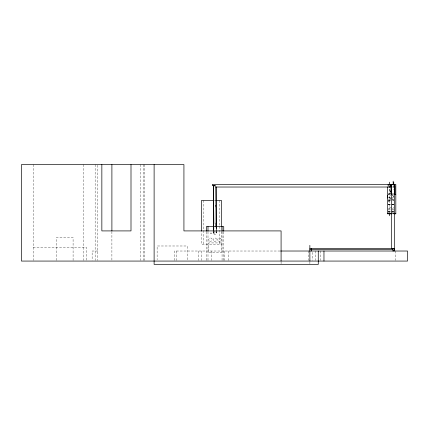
<?xml version="1.0" encoding="UTF-8"?>
<svg xmlns="http://www.w3.org/2000/svg" width="429" height="429" viewBox="0 0 429 429"><rect width="100%" height="100%" fill="white"/><g stroke="black" fill="none" stroke-linecap="round" stroke-linejoin="round"><path stroke-width="0.32" stroke-dasharray="2.15 1.61" d="M388.159 194.332L389.398 193.179M388.299 194.401L389.543 193.243L389.543 185.687M388.497 200.386L391.639 198.611L393.731 199.791M388.497 200.67L391.639 198.895L393.731 200.075M388.937 185.634L387.929 185.634L387.929 186.036M392.632 187.028L393.645 187.028M392.39 193.179L393.731 193.243M388.095 194.401L390.669 194.401M391.312 194.401L393.892 194.401M388.095 197.694L390.669 197.694M391.312 197.694L393.892 197.694M388.079 200.976L389.339 200.976M388.079 201.26L389.339 201.26M388.095 204.284L393.892 204.284M388.095 204.467L393.892 204.467M388.095 204.713L393.892 204.713M389.339 207.507L393.747 207.507M388.047 208.902L393.431 208.902M388.095 209.851L393.892 209.851M388.095 211.1L393.892 211.1M388.095 211.336L393.892 211.347M388.095 211.486L390.669 211.486M391.312 211.486L393.892 211.486M388.047 212.548L393.747 212.548M392.487 213.186L393.747 213.186M392.605 213.497L393.892 213.497M392.605 213.83L393.892 213.83M216.205 230.437L216.211 233.108A1.341 1.341 0 0 0 214.248 231.95A1.341 1.341 0 0 0 214.248 234.266A1.341 1.341 0 0 0 216.259 233.108L216.227 231.773L216.259 233.108L213.578 233.108L213.578 230.437M33.178 247.667L86.776 247.667L86.776 260.398M97.833 251.019L92.138 251.019L92.138 260.398M280.078 251.019L174.549 251.019L174.549 260.398M215.546 205.062L215.578 206.397M216.103 227.097L216.205 231.102L216.066 227.097M215.53 205.062L215.578 207.062M216.178 231.773L216.211 233.108M213.899 227.086L213.969 233.108M213.744 231.102L213.722 227.091L213.76 233.108L213.749 231.773M216.232 227.102L216.248 231.108M216.189 227.097L216.2 229.767M213.578 229.767L213.578 227.097L213.626 233.108L213.604 227.097L213.621 231.102M213.621 231.773L213.626 233.108M395.822 251.019L395.822 260.398M393.168 185.339L393.168 189.527M389.339 185.473L389.339 208.902M389.339 212.553L389.339 212.913M320.447 251.019L320.447 260.398M315.422 251.019L315.422 260.398M312.237 252.354L312.237 260.398M309.894 261.738L309.894 263.749M308.719 251.019L308.719 260.398M281.081 261.738L281.081 263.749M228.319 251.019L228.319 260.398M224.801 251.019L224.801 260.398M223.74 231.896L223.74 260.403M222.066 231.896L222.066 260.398M221.45 227.692L221.45 244.316L201.517 244.316L201.517 231.681M219.777 200.429L219.777 225.697M219.777 226.362L219.777 244.316M211.733 251.019L211.733 260.398M207.995 231.896L207.995 260.398M206.322 231.896L206.322 260.403M203.19 200.429L203.19 244.316M201.517 251.019L201.517 260.398M198.332 251.019L198.332 260.398M187.28 259.754L187.28 245.989L157.127 245.989L157.127 259.754M176.56 251.019L176.56 260.398M144.396 164.586L144.396 260.398M143.726 164.586L143.726 260.398M140.546 164.586L140.546 260.398M111.899 231.585L111.899 260.398M97.833 165.251L97.833 260.398M95.152 164.586L95.152 260.398M83.424 164.586L83.424 260.398M73.091 260.398L73.091 237.618L56.338 237.618L56.338 260.398M33.178 164.586L33.178 260.398M393.645 186.846A1.341 1.341 0 0 1 392.632 186.98M393.586 200.429A4.188 4.188 0 0 1 392.578 200.847M390.411 200.847A4.188 4.188 0 0 1 388.535 199.764M392.417 195.206A1.845 1.845 0 0 1 392.417 198.402M391.017 198.584A1.845 1.845 0 0 1 390.572 195.206M393.731 200.499A4.188 4.188 0 0 1 392.723 200.917M390.551 200.917A4.188 4.188 0 0 1 388.674 199.834M392.556 195.275A1.845 1.845 0 0 1 392.556 198.466M390.717 198.466A1.845 1.845 0 0 1 390.717 195.275M210.183 233.038L210.703 233.178L210.183 233.038M211.191 233.038L211.706 233.178L211.191 233.038M221.273 242.937L208.692 242.937L208.692 252.735L221.273 252.735L221.273 242.937M388.154 185.982L388.122 185.634A1.341 1.341 0 0 0 388.154 185.982M214.114 241.125A1.673 1.673 0 0 0 216.624 239.672A1.673 1.673 0 0 0 214.114 238.224A1.673 1.673 0 0 0 214.114 241.125M218.602 241.119A1.673 1.673 0 0 0 221.112 239.666A1.673 1.673 0 0 0 218.602 238.218A1.673 1.673 0 0 0 218.602 241.119M209.658 241.093A1.673 1.673 0 0 0 212.173 239.645A1.673 1.673 0 0 0 209.658 238.192A1.673 1.673 0 0 0 209.658 241.093"/><path stroke-width="0.64" d="M387.451 195.721L387.451 197.887M387.591 195.785L387.591 197.951M391.495 189.993L390.497 191.575L390.948 191.575M213.578 193.704L213.578 226.432L213.385 185.703L215.278 185.644M390.588 185.687L391.639 185.687M394.315 185.687L394.975 185.687L394.975 194.401L394.407 193.763M215.755 187.028L390.798 187.028L390.798 184.347M390.599 193.179L391.934 193.243M392.181 194.401L390.969 194.401L390.969 184.379M394.004 194.401L395.822 194.401M214.141 200.429L201.517 200.429L201.517 231.017M215.798 200.429L221.45 200.429L221.45 227.027M387.451 213.497L391.961 213.497M393.892 213.497L395.822 213.497M391.961 213.83L387.451 213.83L387.414 186.931M393.892 213.83L395.822 213.83L395.822 184.379L212.409 184.347L212.409 185.687L215.085 185.687L215.085 186.636M309.894 248.337L394.315 248.337M309.894 249.678L392.975 249.678M280.582 251.019L407.55 251.019L407.55 261.068L21.45 261.068L21.45 164.586L183.928 164.586L183.928 230.915L281.081 230.915L281.081 261.068M393.645 184.524L393.924 184.738A1.341 1.341 0 0 0 392.031 184.738M394.6 193.908L394.975 194.401M394.455 193.844L395.098 194.68M216.002 223.091L216.087 226.432M213.428 188.288L213.395 185.607L213.706 226.432M213.497 193.635L213.857 223.745M216.044 187.055L216.227 226.432M216.044 187.001L216.189 226.426M394.315 184.347L394.315 251.019M393.747 182.148L393.747 184.808M393.168 181.151L393.168 184.743M392.975 248.337L392.975 251.019A1.341 1.341 0 0 0 394.272 249.329A1.341 1.341 0 0 0 392.304 248.514M391.639 184.347L391.639 248.337M389.339 182.148L389.339 184.808M389.339 213.283L389.339 215.76M388.122 184.347L388.122 184.743M323.965 251.019L323.965 261.068M318.27 251.019L318.27 264.414L154.113 264.414L154.113 164.586M311.572 248.337L311.572 251.019M309.861 245.35L309.894 261.068M223.74 231.236L223.74 226.592L206.322 226.592L206.322 231.236M222.066 226.592L222.066 231.231M207.995 226.592L207.995 231.231M131.001 164.586L131.001 230.915L101.85 230.915L101.85 164.586M111.899 164.586L111.899 230.915M394.138 185.017A1.341 1.341 0 0 1 394.138 186.358M391.816 186.358A1.341 1.341 0 0 1 391.816 185.017M390.647 185.071A1.341 1.341 0 0 1 390.588 186.406M390.079 186.878A1.341 1.341 0 0 1 389.752 186.996L389.403 187.028A1.341 1.341 0 0 1 388.738 186.819M388.556 184.701A1.341 1.341 0 0 1 389.167 184.379L389.516 184.352A1.341 1.341 0 0 1 390.449 184.781"/></g></svg>
